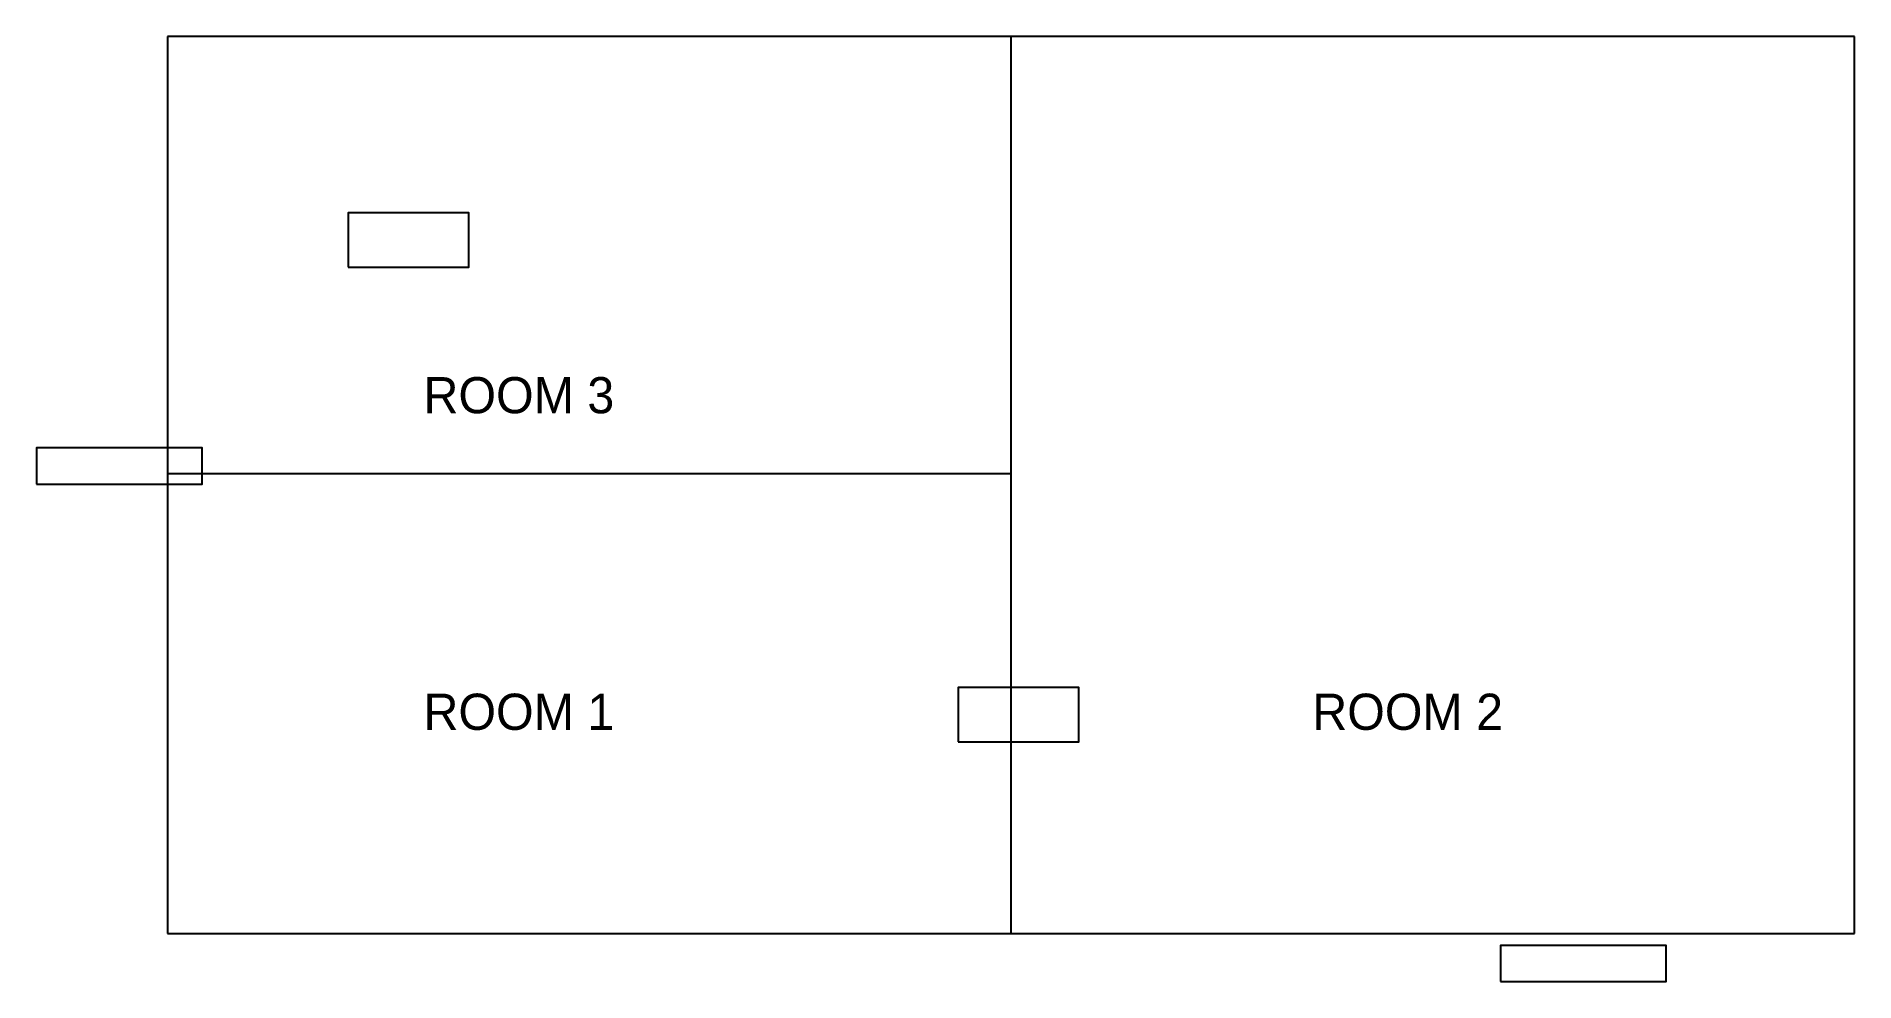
# Model space of a CAD drawing. Header units: metres. Extents: x 53 to 1260, y 93 to 720.
import ezdxf

# ---------------------------------------------------------------- set-up
doc = ezdxf.new("R2010")
doc.units = ezdxf.units.M
for name, color, linetype in [('A-DOOR', 1, 'Continuous'), ('A-TEXT', 8, 'Continuous'), ('A-WALL', 7, 'Continuous'), ('A-WINDOW', 5, 'Continuous')]:
    doc.layers.add(name, color=color, linetype=linetype)

# ---------------------------------------------------------------- blocks, each defined once
blk = doc.blocks.new('KAPI_DOOR')
at = {"layer": 'A-DOOR'}
blk.add_lwpolyline([(-40, -18), (40, -18), (40, 18), (-40, 18), (-40, -18)], dxfattribs=at)
blk = doc.blocks.new('PENCERE_WINDOW')
at = {"layer": 'A-WINDOW'}
blk.add_lwpolyline([(-55, -12), (55, -12), (55, 12), (-55, 12), (-55, -12)], dxfattribs=at)

msp = doc.modelspace()

# ---------------------------------------------------------------- linework, layer by layer
at = {"layer": 'A-WALL'}
for p, q in [((1260, 720), (140, 720)), ((140, 720), (140, 125)), ((700, 125), (700, 720)), ((1260, 125), (1260, 720)), ((140, 430), (700, 430)), ((140, 125), (1260, 125))]:
    msp.add_line(p, q, dxfattribs=at)

# ---------------------------------------------------------------- block references
at = {"layer": 'A-DOOR'}
for p in [(300, 585), (705, 270)]:
    msp.add_blockref('KAPI_DOOR', p, dxfattribs=at)
at = {"layer": 'A-WINDOW'}
for p in [(108, 435), (1080, 105)]:
    msp.add_blockref('PENCERE_WINDOW', p, dxfattribs=at)

# ---------------------------------------------------------------- texts
at = {"layer": 'A-TEXT'}
for s, p in [('ROOM 3', (310, 470)), ('ROOM 1', (310, 260)), ('ROOM 2', (900, 260))]:
    msp.add_text(s, height=24, dxfattribs=at).set_placement(p)

doc.saveas('drawing.dxf')
